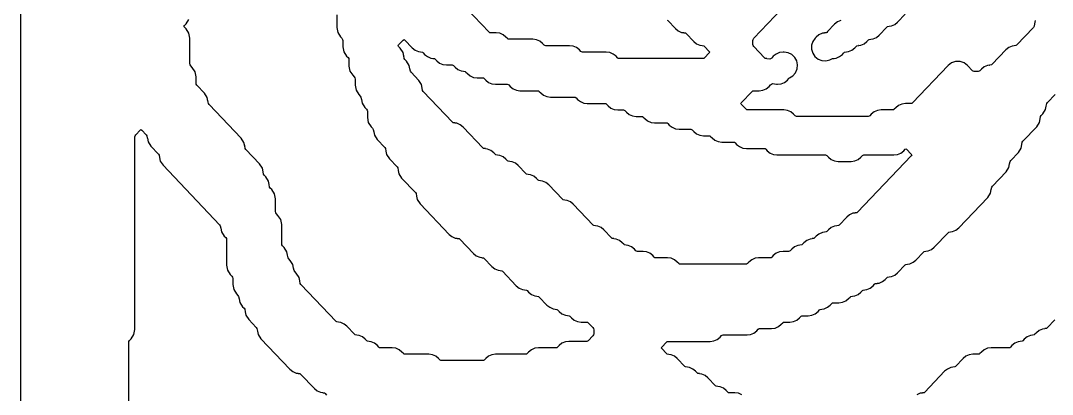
# Model space of a CAD drawing. Header units: millimetres. Extents: x 10 to 410, y 18 to 283.
# Drawn here: x 10 to 48.19, y 240.2 to 254.05 of the extents above; entities that cross this region are included whole.
import ezdxf

# ---------------------------------------------------------------- set-up
doc = ezdxf.new("R2010")
doc.units = ezdxf.units.MM
doc.layers.add('CUT', color=1, linetype='Continuous')

msp = doc.modelspace()

# ---------------------------------------------------------------- linework, layer by layer
at = {"layer": 'CUT'}
for points in [[(23.134, 280), (10, 280), (10, 160), (23.134, 160), (23.134, 157), (31.134, 157), (31.134, 160), (52.134, 160), (52.134, 157), (60.134, 157), (60.134, 160), (73.2679, 160), (73.2679, 280), (60.134, 280), (60.134, 283), (52.134, 283), (52.134, 280), (31.134, 280), (31.134, 283), (23.134, 283)], [(28.4846, 251.4553), (29.1422, 251.4553), (29.1742, 251.451), (29.1993, 251.4308), (29.2547, 251.3725), (29.3598, 251.2883), (29.4836, 251.2352), (29.6171, 251.217), (30.5013, 251.217), (30.5332, 251.2127), (30.5584, 251.1925), (30.6138, 251.1342), (30.7189, 251.05), (30.8427, 250.9969), (30.9762, 250.9787), (31.6338, 250.9787), (31.6658, 250.9744), (31.6909, 250.9542), (31.7463, 250.896), (31.8514, 250.8117), (31.9752, 250.7586), (32.1087, 250.7404), (32.3133, 250.7404), (32.3453, 250.7361), (32.3705, 250.7159), (32.4258, 250.6577), (32.5309, 250.5734), (32.6547, 250.5203), (32.7882, 250.5021), (32.9928, 250.5021), (33.0248, 250.4978), (33.05, 250.4776), (33.1053, 250.4194), (33.2105, 250.3351), (33.3343, 250.282), (33.4678, 250.2638), (33.8989, 250.2638), (33.9308, 250.2595), (33.956, 250.2393), (34.0114, 250.1811), (34.1165, 250.0968), (34.2403, 250.0437), (34.3738, 250.0255), (34.8049, 250.0255), (34.8369, 250.0212), (34.862, 250.001), (34.9174, 249.9428), (35.0225, 249.8585), (35.1463, 249.8054), (35.2798, 249.7872), (35.4844, 249.7872), (35.5164, 249.7829), (35.5416, 249.7627), (35.5969, 249.7045), (35.7021, 249.6202), (35.8259, 249.5671), (35.9593, 249.5489), (36.3905, 249.5489), (36.4224, 249.5446), (36.4476, 249.5244), (36.503, 249.4662), (36.6081, 249.3819), (36.7319, 249.3288), (36.8654, 249.3106), (37.523, 249.3106), (37.555, 249.3063), (37.5801, 249.2861), (37.6355, 249.2279), (37.7406, 249.1436), (37.8644, 249.0905), (37.9979, 249.0723), (39.7881, 249.0723), (39.82, 249.068), (39.8452, 249.0478), (39.9006, 248.9896), (40.0057, 248.9053), (40.1295, 248.8522), (40.263, 248.834), (40.7399, 248.834), (40.8734, 248.8522), (40.9972, 248.9053), (41.1023, 248.9896), (41.1576, 249.0478), (41.1828, 249.068), (41.2148, 249.0723), (42.3254, 249.0723), (42.4589, 249.0905), (42.5827, 249.1436), (42.6878, 249.2279), (42.7385, 249.2812), (42.7665, 249.3024), (42.7945, 249.2812), (42.9668, 249.0999), (42.986, 249.0723), (42.9668, 249.0447), (40.9778, 246.9522), (40.9526, 246.932), (40.8871, 246.9231), (40.8875, 246.9202), (40.809, 246.9095), (40.6852, 246.8564), (40.5801, 246.7721), (40.2982, 246.4756), (40.2731, 246.4554), (40.2076, 246.4465), (40.208, 246.4436), (40.1295, 246.4329), (40.0057, 246.3798), (39.9006, 246.2955), (39.8452, 246.2373), (39.82, 246.2171), (39.7546, 246.2082), (39.755, 246.2053), (39.6765, 246.1946), (39.5527, 246.1415), (39.4476, 246.0572), (39.3922, 245.999), (39.367, 245.9788), (39.3015, 245.9699), (39.3019, 245.967), (39.2235, 245.9563), (39.0997, 245.9032), (38.9946, 245.8189), (38.9392, 245.7607), (38.914, 245.7405), (38.8485, 245.7316), (38.8489, 245.7287), (38.7705, 245.718), (38.6467, 245.6649), (38.5415, 245.5806), (38.4862, 245.5224), (38.461, 245.5022), (38.429, 245.4979), (38.2244, 245.4979), (38.0909, 245.4797), (37.9671, 245.4266), (37.862, 245.3423), (37.8066, 245.2841), (37.7815, 245.2639), (37.7495, 245.2596), (37.3184, 245.2596), (37.1849, 245.2414), (37.0611, 245.1883), (36.956, 245.104), (36.9006, 245.0458), (36.8754, 245.0256), (36.8435, 245.0213), (34.4196, 245.0213), (34.3876, 245.0256), (34.3624, 245.0458), (34.307, 245.104), (34.2019, 245.1883), (34.0781, 245.2414), (33.9446, 245.2596), (33.5135, 245.2596), (33.4816, 245.2639), (33.4564, 245.2841), (33.401, 245.3423), (33.2959, 245.4266), (33.1721, 245.4797), (33.0386, 245.4979), (32.834, 245.4979), (32.802, 245.5022), (32.7769, 245.5224), (32.7215, 245.5806), (32.6164, 245.6649), (32.4926, 245.718), (32.4141, 245.7287), (32.4145, 245.7316), (32.349, 245.7405), (32.3238, 245.7607), (32.2685, 245.8189), (32.1633, 245.9032), (32.0396, 245.9563), (31.9611, 245.967), (31.9615, 245.9699), (31.896, 245.9788), (31.8708, 245.999), (31.5889, 246.2955), (31.4838, 246.3798), (31.36, 246.4329), (31.2816, 246.4436), (31.282, 246.4465), (31.2165, 246.4554), (31.1913, 246.4756), (30.4564, 247.2487), (30.3513, 247.333), (30.2275, 247.3861), (30.149, 247.3968), (30.1494, 247.3997), (30.0839, 247.4086), (30.0588, 247.4288), (29.5504, 247.9636), (29.4453, 248.0479), (29.3215, 248.101), (29.243, 248.1117), (29.2434, 248.1146), (29.1779, 248.1235), (29.1527, 248.1437), (29.0974, 248.2019), (28.9922, 248.2862), (28.8684, 248.3393), (28.79, 248.35), (28.7904, 248.3529), (28.7249, 248.3618), (28.6997, 248.382), (28.4178, 248.6785), (28.3127, 248.7628), (28.1889, 248.8159), (28.1105, 248.8266), (28.1109, 248.8295), (28.0454, 248.8384), (28.0202, 248.8586), (27.9648, 248.9168), (27.8597, 249.0011), (27.7359, 249.0542), (27.6574, 249.0649), (27.6578, 249.0678), (27.5923, 249.0767), (27.5672, 249.0969), (27.5118, 249.1551), (27.4067, 249.2394), (27.2829, 249.2925), (27.2044, 249.3032), (27.2048, 249.3061), (27.1393, 249.315), (27.1142, 249.3352), (26.3793, 250.1083), (26.2741, 250.1926), (26.1503, 250.2457), (26.0719, 250.2563), (26.0723, 250.2593), (26.0068, 250.2682), (25.9816, 250.2884), (24.9052, 251.4208), (24.8809, 251.4587), (24.8634, 251.5498), (24.8617, 251.5494), (24.8367, 251.6794), (24.7348, 251.8384), (24.4522, 252.1357), (24.4279, 252.1736), (24.4104, 252.2646), (24.4087, 252.2643), (24.3837, 252.3943), (24.2818, 252.5533), (24.2257, 252.6123), (24.2014, 252.6502), (24.1839, 252.7412), (24.1822, 252.7409), (24.1572, 252.8709), (24.0553, 253.0299), (23.9926, 253.0958), (23.9734, 253.1234), (23.9926, 253.151), (24.1649, 253.3323), (24.1929, 253.3535), (24.2208, 253.3323), (24.498, 253.0406), (24.6032, 252.9564), (24.727, 252.9033), (24.8054, 252.8926), (24.805, 252.8897), (24.8705, 252.8808), (24.8957, 252.8606), (24.9511, 252.8023), (25.0562, 252.7181), (25.18, 252.665), (25.2584, 252.6543), (25.258, 252.6514), (25.3235, 252.6425), (25.3487, 252.6223), (25.4041, 252.564), (25.5092, 252.4798), (25.633, 252.4267), (25.7665, 252.4085), (25.9711, 252.4085), (26.0031, 252.4042), (26.0282, 252.384), (26.0836, 252.3257), (26.1887, 252.2415), (26.3125, 252.1884), (26.391, 252.1777), (26.3906, 252.1748), (26.4561, 252.1659), (26.4812, 252.1457), (26.5366, 252.0874), (26.6417, 252.0032), (26.7655, 251.9501), (26.899, 251.9319), (27.1036, 251.9319), (27.1356, 251.9276), (27.1608, 251.9074), (27.2161, 251.8491), (27.3213, 251.7649), (27.4451, 251.7118), (27.5785, 251.6936), (28.0097, 251.6936), (28.0416, 251.6893), (28.0668, 251.6691), (28.1222, 251.6108), (28.2273, 251.5266), (28.3511, 251.4735)]]:
    msp.add_lwpolyline(points, close=True, dxfattribs=at)
for points in [[(47.5589, 254.0623), (47.5339, 253.9324), (47.5322, 253.9327), (47.5147, 253.8417), (47.4904, 253.8038), (46.867, 253.1479), (46.8418, 253.1278), (46.7763, 253.1188), (46.7767, 253.1159), (46.6982, 253.1053), (46.5744, 253.0521), (46.4693, 252.9679), (45.9609, 252.433), (45.9358, 252.4129), (45.8703, 252.404), (45.8707, 252.401), (45.7922, 252.3904), (45.6684, 252.3372), (45.5633, 252.253), (45.5079, 252.1947), (45.4827, 252.1746), (45.4508, 252.1702), (45.2919, 252.1702), (45.26, 252.1746), (45.2348, 252.1947), (45.0542, 252.3847), (44.9256, 252.4822), (44.7726, 252.5337), (44.6111, 252.5337), (44.4581, 252.4822), (44.3294, 252.3847), (43.0163, 251.0032), (42.9912, 250.9831), (42.9592, 250.9787), (42.7546, 250.9787), (42.6211, 250.9606), (42.4973, 250.9074), (42.3922, 250.8232), (42.3368, 250.7649), (42.3116, 250.7448), (42.2797, 250.7404), (41.8485, 250.7404), (41.7151, 250.7223), (41.5913, 250.6691), (41.4861, 250.5849), (41.4308, 250.5267), (41.4056, 250.5065), (41.3736, 250.5021), (38.7232, 250.5021), (38.6912, 250.5065), (38.6661, 250.5267), (38.6107, 250.5849), (38.5056, 250.6691), (38.3818, 250.7223), (38.2483, 250.7404), (36.9111, 250.7404), (36.8792, 250.7448), (36.854, 250.7649), (36.677, 250.9511), (36.6578, 250.9787), (36.677, 251.0063), (37.0805, 251.4308), (37.1057, 251.451), (37.1376, 251.4553), (37.3423, 251.4553), (37.4757, 251.4735), (37.5995, 251.5266), (37.7047, 251.6108), (37.76, 251.6691), (37.7917, 251.6944), (37.8301, 251.7184), (37.8339, 251.7165), (37.9836, 251.6936), (38.0218, 251.6936), (38.1553, 251.7118), (38.2791, 251.7649), (38.3842, 251.8491), (38.4216, 251.8885), (38.4423, 251.9181), (38.4598, 251.9256), (38.5883, 252.0057), (38.6869, 252.1206), (38.7466, 252.2598), (38.7619, 252.4104), (38.7315, 252.5588), (38.658, 252.6912), (38.5482, 252.7955), (38.4123, 252.8622), (38.2626, 252.8851), (38.2244, 252.8851), (38.0909, 252.867), (37.9671, 252.8138), (37.862, 252.7296), (37.8246, 252.6903), (37.8039, 252.6606), (37.7864, 252.6531), (37.7366, 252.622), (37.7327, 252.6239), (37.624, 252.6405), (37.6242, 252.6423), (37.5587, 252.6512), (37.5335, 252.6713), (37.1366, 253.0889), (37.1123, 253.1268), (37.1038, 253.1711), (37.1038, 253.3141), (37.1123, 253.3583), (37.1366, 253.3962), (38.4396, 254.767)], [(33.9308, 254.0722), (33.956, 254.0521), (34.2379, 253.7555), (34.343, 253.6713), (34.4668, 253.6181), (34.5453, 253.6075), (34.5449, 253.6046), (34.6104, 253.5957), (34.6355, 253.5755), (34.9174, 253.2789), (35.0225, 253.1947), (35.1463, 253.1416), (35.2248, 253.1309), (35.2244, 253.128), (35.2899, 253.1191), (35.3151, 253.0989), (35.492, 252.9127), (35.5112, 252.8851), (35.492, 252.8575), (35.3151, 252.6713), (35.2899, 252.6512), (35.2579, 252.6468), (32.1545, 252.6468), (32.1225, 252.6512), (32.0973, 252.6713), (32.042, 252.7296), (31.9368, 252.8138), (31.813, 252.867), (31.6796, 252.8851), (30.7954, 252.8851), (30.7635, 252.8895), (30.7383, 252.9096), (30.6829, 252.9679), (30.5778, 253.0521), (30.454, 253.1053), (30.3205, 253.1234), (29.4364, 253.1234), (29.4044, 253.1278), (29.3792, 253.1479), (29.3239, 253.2062), (29.2187, 253.2904), (29.0949, 253.3436), (28.9615, 253.3617), (28.0773, 253.3617), (28.0454, 253.366), (28.0202, 253.3862), (27.9648, 253.4445), (27.8597, 253.5287), (27.7359, 253.5819), (27.6024, 253.6), (27.3978, 253.6), (27.3658, 253.6043), (27.3407, 253.6245), (26.4908, 254.5187)], [(21.7013, 254.2672), (21.7013, 253.7997), (21.7369, 253.6142), (21.8389, 253.4552), (21.895, 253.3962), (21.9193, 253.3583), (21.9278, 253.3141), (21.9278, 253.0848), (21.9635, 252.8994), (22.0654, 252.7403), (22.1215, 252.6813), (22.1458, 252.6434), (22.1543, 252.5992), (22.1543, 252.3699), (22.19, 252.1845), (22.2919, 252.0255), (22.348, 251.9664), (22.3723, 251.9285), (22.3808, 251.8843), (22.3808, 251.655), (22.4165, 251.4696), (22.5184, 251.3106), (22.5745, 251.2516), (22.5988, 251.2136), (22.6163, 251.1226), (22.618, 251.1229), (22.643, 250.993), (22.7449, 250.834), (22.801, 250.775), (22.8253, 250.737), (22.8338, 250.6928), (22.8338, 250.4635), (22.8695, 250.2781), (22.9714, 250.1191), (23.0275, 250.0601), (23.0518, 250.0221), (23.0693, 249.9311), (23.071, 249.9314), (23.096, 249.8015), (23.1979, 249.6425), (23.4805, 249.3452), (23.5048, 249.3072), (23.5223, 249.2162), (23.524, 249.2165), (23.549, 249.0866), (23.6509, 248.9276), (23.9335, 248.6303), (23.9578, 248.5923), (23.9754, 248.5013), (23.977, 248.5016), (24.002, 248.3717), (24.1039, 248.2127), (24.613, 247.6771), (24.6374, 247.6392), (24.6549, 247.5481), (24.6566, 247.5484), (24.6815, 247.4185), (24.7835, 247.2595), (25.8571, 246.13), (25.9622, 246.0457), (26.086, 245.9926), (26.1645, 245.9819), (26.1641, 245.979), (26.2296, 245.9701), (26.2547, 245.9499), (26.7631, 245.4151), (26.8682, 245.3309), (26.992, 245.2777), (27.0705, 245.2671), (27.0701, 245.2641), (27.1356, 245.2552), (27.1608, 245.2351), (27.4426, 244.9385), (27.5478, 244.8543), (27.6716, 244.8011), (27.75, 244.7905), (27.7496, 244.7875), (27.8151, 244.7786), (27.8403, 244.7585), (28.3487, 244.2236), (28.4538, 244.1394), (28.5776, 244.0862), (28.6561, 244.0756), (28.6557, 244.0726), (28.7212, 244.0637), (28.7463, 244.0436), (28.8017, 243.9853), (28.9068, 243.9011), (29.0306, 243.8479), (29.1091, 243.8373), (29.1087, 243.8343), (29.1742, 243.8254), (29.1993, 243.8053), (29.4812, 243.5087), (29.5863, 243.4245), (29.7101, 243.3713), (29.7886, 243.3607), (29.7882, 243.3577), (29.8537, 243.3488), (29.8789, 243.3287), (29.9342, 243.2704), (30.0394, 243.1862), (30.1632, 243.133), (30.2416, 243.1224), (30.2412, 243.1195), (30.3067, 243.1105), (30.3319, 243.0904), (30.3873, 243.0321), (30.4924, 242.9479), (30.6162, 242.8947), (30.7497, 242.8766), (30.9543, 242.8766), (30.9862, 242.8722), (31.0114, 242.8521), (31.1818, 242.6728), (31.2061, 242.6349), (31.2146, 242.5907), (31.2146, 242.4476), (31.2061, 242.4034), (31.1818, 242.3655), (31.0114, 242.1862), (30.9862, 242.166), (30.9543, 242.1617), (30.2966, 242.1617), (30.1632, 242.1436), (30.0394, 242.0904), (29.9342, 242.0062), (29.8789, 241.9479), (29.8537, 241.9278), (29.8217, 241.9234), (29.1641, 241.9234), (29.0306, 241.9053), (28.9068, 241.8521), (28.8017, 241.7679), (28.7463, 241.7096), (28.7212, 241.6895), (28.6892, 241.6851), (27.5785, 241.6851), (27.4451, 241.667), (27.3213, 241.6138), (27.2161, 241.5296), (27.1608, 241.4713), (27.1356, 241.4512), (27.1036, 241.4468), (25.5857, 241.4468), (25.5538, 241.4512), (25.5286, 241.4713), (25.4732, 241.5296), (25.3681, 241.6138), (25.2443, 241.667), (25.1108, 241.6851), (24.2267, 241.6851), (24.1947, 241.6895), (24.1696, 241.7096), (24.1142, 241.7679), (24.0091, 241.8521), (23.8853, 241.9053), (23.7518, 241.9234), (23.3207, 241.9234), (23.2887, 241.9278), (23.2635, 241.9479), (23.2082, 242.0062), (23.103, 242.0904), (22.9792, 242.1436), (22.9008, 242.1542), (22.9012, 242.1571), (22.8357, 242.166), (22.8105, 242.1862), (22.7551, 242.2445), (22.65, 242.3287), (22.5262, 242.3819), (22.4478, 242.3925), (22.4482, 242.3954), (22.3827, 242.4043), (22.3575, 242.4245), (22.0756, 242.7211), (21.9705, 242.8053), (21.8467, 242.8584), (21.7682, 242.8691), (21.7686, 242.872), (21.7031, 242.8809), (21.678, 242.9011), (20.375, 244.2718), (20.3507, 244.3098), (20.3332, 244.4008), (20.3315, 244.4005), (20.3066, 244.5304), (20.2046, 244.6894), (20.1485, 244.7484), (20.1242, 244.7864), (20.1067, 244.8774), (20.105, 244.8771), (20.08, 245.007), (19.9781, 245.166), (19.922, 245.225), (19.8977, 245.263), (19.8802, 245.354), (19.8785, 245.3537), (19.8535, 245.4836), (19.7516, 245.6426), (19.6955, 245.7016), (19.6712, 245.7396), (19.6627, 245.7838), (19.6627, 246.4896), (19.627, 246.6751), (19.5251, 246.8341), (19.469, 246.8931), (19.4447, 246.9311), (19.4362, 246.9753), (19.4362, 247.4428), (19.4005, 247.6283), (19.2986, 247.7873), (19.2425, 247.8463), (19.2182, 247.8843), (19.2007, 247.9753), (19.199, 247.975), (19.174, 248.1049), (19.0721, 248.2639), (19.016, 248.3229), (18.9917, 248.3608), (18.9742, 248.4519), (18.9725, 248.4516), (18.9475, 248.5815), (18.8456, 248.7405), (18.3365, 249.2761), (18.3122, 249.314), (18.2947, 249.4051), (18.293, 249.4047), (18.268, 249.5347), (18.1661, 249.6937), (16.9774, 250.9442), (16.9531, 250.9821), (16.9356, 251.0732), (16.9339, 251.0728), (16.9089, 251.2028), (16.807, 251.3618), (16.5244, 251.6591), (16.5001, 251.697), (16.4916, 251.7413), (16.4916, 251.9705), (16.4559, 252.156), (16.354, 252.315), (16.2979, 252.374), (16.2736, 252.4119), (16.2651, 252.4562), (16.2651, 253.4003), (16.2294, 253.5858), (16.1275, 253.7448), (16.0648, 253.8107), (16.0456, 253.8383), (16.0648, 253.8659), (16.1275, 253.9318), (16.2294, 254.0908)], [(40.356, 254.0584), (40.2322, 254.0053), (40.1271, 253.9211), (39.8632, 253.6435), (39.8425, 253.6138), (39.8128, 253.6011), (39.8115, 253.6002), (39.793, 253.6007), (39.7546, 253.5954), (39.755, 253.5925), (39.6765, 253.5819), (39.5527, 253.5287), (39.4476, 253.4445), (39.4102, 253.4052), (39.3244, 253.2824), (39.2789, 253.1397), (39.2776, 252.99), (39.3208, 252.8466), (39.4044, 252.7224), (39.5212, 252.6285), (39.6604, 252.5734), (39.8097, 252.5621), (39.9557, 252.5954), (39.9999, 252.621), (40.0575, 252.6457), (40.0588, 252.6466), (40.0774, 252.6461), (40.1158, 252.6514), (40.1154, 252.6543), (40.1938, 252.665), (40.3176, 252.7181), (40.4228, 252.8023), (40.4601, 252.8417), (40.4808, 252.8713), (40.5027, 252.8807), (40.5688, 252.8897), (40.5684, 252.8926), (40.6469, 252.9033), (40.7707, 252.9564), (40.8758, 253.0406), (40.9311, 253.0989), (40.9563, 253.1191), (41.0218, 253.128), (41.0214, 253.1309), (41.0999, 253.1416), (41.2237, 253.1947), (41.3288, 253.2789), (41.3842, 253.3372), (41.4093, 253.3574), (41.4748, 253.3663), (41.4744, 253.3692), (41.5529, 253.3799), (41.6767, 253.433), (41.7818, 253.5172), (42.0637, 253.8138), (42.0889, 253.834), (42.1543, 253.8429), (42.154, 253.8458), (42.2324, 253.8564), (42.3562, 253.9096), (42.4613, 253.9938), (42.7432, 254.2904)], [(36.6935, 240.184), (36.5697, 240.2372), (36.4362, 240.2553), (36.2316, 240.2553), (36.1996, 240.2597), (36.1745, 240.2798), (36.1191, 240.3381), (36.014, 240.4223), (35.8902, 240.4755), (35.8117, 240.4861), (35.8121, 240.4891), (35.7466, 240.498), (35.7215, 240.5181), (35.4396, 240.8147), (35.3345, 240.8989), (35.2107, 240.9521), (35.1322, 240.9627), (35.1326, 240.9657), (35.0671, 240.9746), (35.0419, 240.9947), (34.9866, 241.053), (34.8814, 241.1372), (34.7576, 241.1904), (34.6792, 241.201), (34.6796, 241.204), (34.6141, 241.2129), (34.5889, 241.233), (34.307, 241.5296), (34.2019, 241.6138), (34.0781, 241.667), (33.9997, 241.6776), (34.0001, 241.6805), (33.9346, 241.6895), (33.9094, 241.7096), (33.7324, 241.8958), (33.7132, 241.9234), (33.7324, 241.951), (33.9094, 242.1372), (33.9346, 242.1574), (33.9665, 242.1617), (35.5302, 242.1617), (35.6637, 242.1799), (35.7875, 242.233), (35.8926, 242.3172), (35.948, 242.3755), (35.9731, 242.3957), (36.0051, 242.4), (36.8892, 242.4), (37.0227, 242.4181), (37.1465, 242.4713), (37.2516, 242.5555), (37.307, 242.6138), (37.3322, 242.634), (37.3642, 242.6383), (37.7953, 242.6383), (37.9288, 242.6564), (38.0526, 242.7096), (38.1577, 242.7938), (38.213, 242.8521), (38.2382, 242.8722), (38.2702, 242.8766), (38.4748, 242.8766), (38.6083, 242.8947), (38.7321, 242.9479), (38.8372, 243.0321), (38.8926, 243.0904), (38.9177, 243.1105), (38.9497, 243.1149), (39.1543, 243.1149), (39.2878, 243.133), (39.4116, 243.1862), (39.5167, 243.2704), (39.5721, 243.3287), (39.5973, 243.3488), (39.6628, 243.3577), (39.6624, 243.3607), (39.7408, 243.3713), (39.8646, 243.4245), (39.9697, 243.5087), (40.0251, 243.567), (40.0503, 243.5871), (40.0823, 243.5915), (40.2869, 243.5915), (40.4203, 243.6096), (40.5441, 243.6628), (40.6493, 243.747), (40.7046, 243.8053), (40.7298, 243.8254), (40.7953, 243.8343), (40.7949, 243.8373), (40.8734, 243.8479), (40.9972, 243.9011), (41.1023, 243.9853), (41.1576, 244.0436), (41.1828, 244.0637), (41.2483, 244.0726), (41.2479, 244.0756), (41.3264, 244.0862), (41.4502, 244.1394), (41.5553, 244.2236), (41.6107, 244.2819), (41.6358, 244.302), (41.7013, 244.3109), (41.7009, 244.3139), (41.7794, 244.3245), (41.9032, 244.3777), (42.0083, 244.4619), (42.0637, 244.5202), (42.0889, 244.5403), (42.1543, 244.5492), (42.154, 244.5522), (42.2324, 244.5628), (42.3562, 244.616), (42.4613, 244.7002), (42.7432, 244.9968), (42.7684, 245.0169), (42.8339, 245.0258), (42.8335, 245.0288), (42.9119, 245.0394), (43.0357, 245.0926), (43.1409, 245.1768), (43.4227, 245.4733), (43.4479, 245.4935), (43.5134, 245.5024), (43.513, 245.5054), (43.5915, 245.516), (43.7153, 245.5691), (43.8204, 245.6534), (44.3288, 246.1882), (44.3539, 246.2084), (44.4194, 246.2173), (44.419, 246.2202), (44.4975, 246.2309), (44.6213, 246.284), (44.7264, 246.3683), (45.8, 247.4978), (45.902, 247.6568), (45.9269, 247.7867), (45.9286, 247.7864), (45.9461, 247.8775), (45.9705, 247.9154), (46.4796, 248.451), (46.5815, 248.61), (46.6065, 248.7399), (46.6082, 248.7396), (46.6257, 248.8306), (46.65, 248.8686), (46.9326, 249.1659), (47.0345, 249.3249), (47.0595, 249.4548), (47.0612, 249.4545), (47.0787, 249.5455), (47.103, 249.5835), (47.6121, 250.1191), (47.714, 250.2781), (47.739, 250.408), (47.7407, 250.4077), (47.7582, 250.4987), (47.7825, 250.5367), (47.8386, 250.5957), (47.9405, 250.7547), (47.9655, 250.8846), (47.9672, 250.8843), (47.9847, 250.9753), (48.009, 251.0133), (48.2916, 251.3106)], [(14, 238.8732), (14, 242.1141), (14.0085, 242.1583), (14.0328, 242.1962), (14.0889, 242.2552), (14.1908, 242.4142), (14.2265, 242.5997), (14.2265, 249.7396), (14.235, 249.7838), (14.2593, 249.8218), (14.425, 249.9961), (14.453, 250.0173), (14.481, 249.9961), (14.6467, 249.8218), (14.671, 249.7838), (14.6885, 249.6928), (14.6902, 249.6931), (14.7152, 249.5632), (14.8171, 249.4042), (15.0997, 249.1069), (15.124, 249.0689), (15.1415, 248.9779), (15.1432, 248.9782), (15.1682, 248.8483), (15.2701, 248.6893), (17.3648, 246.4856), (17.3891, 246.4477), (17.4066, 246.3566), (17.4083, 246.357), (17.4333, 246.227), (17.5352, 246.068), (17.5913, 246.009), (17.6156, 245.9711), (17.6241, 245.9268), (17.6241, 244.9827), (17.6598, 244.7972), (17.7617, 244.6382), (17.8178, 244.5792), (17.8421, 244.5413), (17.8506, 244.497), (17.8506, 244.2678), (17.8863, 244.0823), (17.9882, 243.9233), (18.0443, 243.8643), (18.0686, 243.8264), (18.0861, 243.7354), (18.0878, 243.7357), (18.1128, 243.6057), (18.2147, 243.4467), (18.2708, 243.3877), (18.2951, 243.3498), (18.3127, 243.2588), (18.3143, 243.2591), (18.3393, 243.1291), (18.4412, 242.9701), (18.7238, 242.6728), (18.7482, 242.6349), (18.7657, 242.5439), (18.7673, 242.5442), (18.7923, 242.4142), (18.8943, 242.2552), (19.9679, 241.1257), (20.073, 241.0415), (20.1968, 240.9884), (20.2753, 240.9777), (20.2749, 240.9748), (20.3404, 240.9659), (20.3655, 240.9457), (20.8739, 240.4108), (20.979, 240.3266), (21.1028, 240.2735), (21.1813, 240.2628), (21.1809, 240.2599), (21.2464, 240.251), (21.2716, 240.2308), (21.3269, 240.1725)], [(48.2814, 242.9594), (47.9995, 242.6628), (47.9743, 242.6426), (47.9088, 242.6337), (47.9092, 242.6308), (47.8308, 242.6201), (47.707, 242.567), (47.6019, 242.4828), (47.5465, 242.4245), (47.5213, 242.4043), (47.4558, 242.3954), (47.4562, 242.3925), (47.3778, 242.3819), (47.254, 242.3287), (47.1488, 242.2445), (47.0935, 242.1862), (47.0683, 242.166), (47.0028, 242.1571), (47.0032, 242.1542), (46.9247, 242.1436), (46.8009, 242.0904), (46.6958, 242.0062), (46.6405, 241.9479), (46.6153, 241.9278), (46.5833, 241.9234), (45.9257, 241.9234), (45.7922, 241.9053), (45.6684, 241.8521), (45.5633, 241.7679), (45.5079, 241.7096), (45.4827, 241.6895), (45.4508, 241.6851), (45.2462, 241.6851), (45.1127, 241.667), (44.9889, 241.6138), (44.8838, 241.5296), (44.6019, 241.233), (44.5767, 241.2129), (44.5112, 241.204), (44.5116, 241.201), (44.4332, 241.1904), (44.3094, 241.1372), (44.2042, 241.053), (43.4693, 240.2798), (43.4442, 240.2597), (43.3787, 240.2508), (43.3791, 240.2478), (43.3006, 240.2372), (43.1768, 240.184)]]:
    msp.add_lwpolyline(points, dxfattribs=at)

doc.saveas('drawing.dxf')
